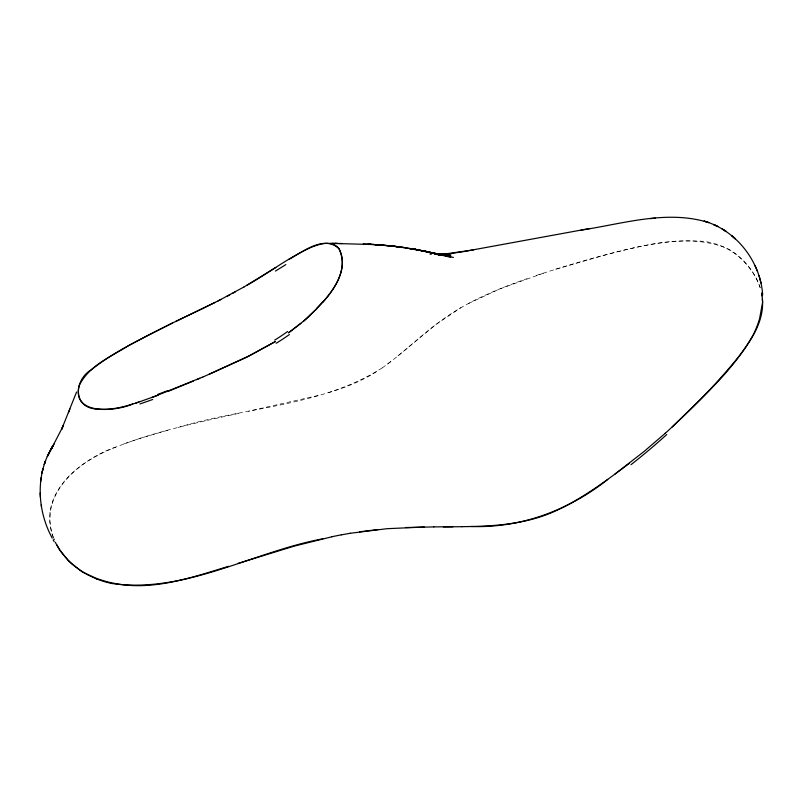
<?xml version="1.0" encoding="UTF-8"?>
<svg xmlns="http://www.w3.org/2000/svg" width="803" height="803" viewBox="0 0 803 803"><rect width="100%" height="100%" fill="white"/><g stroke="black" fill="none" stroke-linecap="round" stroke-linejoin="round"><path stroke-width="0.6" stroke-dasharray="4.01 3.01" d="M49.987 512.726L49.776 521.267L50.98 529.799A93.068 72.15 -3 0 0 53.49 538.171M397.997 355.859L435.607 324.773L461.012 307.579M382.128 367.945C402.905 353.36 420.872 335.212 441.469 320.377C467.266 301.476 497.087 289.18 527.069 278.641M387.498 364.08L392.777 360.045M382.178 367.904C321.29 406.679 245.718 406.76 178.206 427.437M376.717 371.548C361.059 381.606 343.523 388.311 325.717 393.49M468.189 303.634L500.068 288.819L546.08 272.237M115.873 447.02C81.966 458.664 40.843 491.486 51.673 531.807M123.873 443.888L140.776 438.097L168.55 430.006M536.354 275.439C574.376 263.093 612.83 251.63 652.136 244.102C676.628 239.695 702.836 238.782 726.364 248.057C734.123 251.62 740.496 257.612 746.158 263.916C752.2 270.842 757.189 278.832 760.12 287.564M555.696 269.166C603.726 256.047 652.648 237.959 703.147 241.301C729.726 244.082 753.405 264.006 760.762 289.652M318.149 395.498L248.549 411.176M238.792 413.324C194.808 423.221 150.231 432.436 108.556 450.112C85.71 460.42 62.704 475.958 53.038 500.088A80.34 62.243 -4.7 0 0 49.997 512.726M431.813 254.139L429.585 254.029L431.974 254.16M53.64 537.99A93.469 72.23 -2.1 0 1 52.185 533.905"/><path stroke-width="1.2" d="M53.359 445.294L51.492 448.455L53.359 445.294C35.252 472.806 36.757 509.795 52.225 538.13M40.622 481.649L41.164 477.484M76.576 392.015L61.54 429.555L63.317 425.52L62.664 427.015L52.265 447.09L54.142 443.999M69.921 408.998L68.466 412.662M50.73 449.821L52.586 446.588L51.492 448.455M323.037 302.008C335.483 288.317 348.924 267.068 338.896 248.599C323.729 234.677 302.952 251.901 288.759 259.489M316.824 308.673L303.273 321.361L288.478 332.874L300.884 323.368M310.189 315.157C326.871 298.816 350.74 274.114 339.157 248.97A11.332 9.014 -58.7 0 0 338.334 247.906C331.338 240.007 319.945 244.022 311.614 247.143C288.578 257.351 268.563 273.15 246.641 285.446M672.201 426.955C701.34 398.158 733.38 370.514 753.495 334.289A132.917 105.012 -10.2 0 0 759.598 318.59L762.599 302.309L761.856 292.884M665.255 433.299C691.273 409.51 716.246 384.406 738.439 356.964C751.297 340.462 764.356 320.929 762.408 298.997M665.316 433.219L643.936 451.587L614.887 474.131M629.452 463.281C604.689 481.85 579.575 500.731 550.938 512.966C522.853 524.59 491.998 526.387 461.956 526.658M607.741 479.461C568.976 510.196 520.836 528.314 471.05 526.487M275.79 267.519L243.871 287.062M243.841 287.042L218.095 300.924M232.559 293.386L235.42 291.82M226.797 296.458L229.688 294.932M220.996 299.469L203.259 308.232M172.504 322.936C144.741 337.35 115.742 350.319 91.11 369.882C74.318 379.849 72.451 407.151 95.958 409.008M215.164 302.41L175.696 321.501M203.3 308.211C177.854 320.186 152.62 332.643 127.898 346.063C110.222 357.094 88.3 366.088 78.995 386.062C71.999 415.673 116.315 411.497 132.676 403.949M209.302 374.188L249.402 355.759L275.409 341.546L246.35 357.405L203.099 376.958M202.958 376.938L151.687 397.595M196.584 379.668L199.776 378.303M193.382 381.034L167.697 391.563M158.111 395.217C137.986 402.052 117.449 411.548 95.657 408.817M135.797 403.076L138.969 402.032M237.869 563.455L294.289 546.1L332.121 536.725M228.634 566.306C190.723 577.829 150.422 592.112 110.473 582.516M322.816 538.793C252.353 552.032 185.051 593.979 111.557 583.45A79.969 63.146 -4.8 0 1 96.731 578.973M331.86 536.725L341.114 534.868M589.733 228.504L466.332 251.088M581.011 230.14C622.737 223.907 666.891 209.442 708.768 222.612C738.75 233.402 760.582 263.233 762.679 294.892M341.325 534.878L350.309 533.232M473.569 249.914L438.257 254.932L451.637 253.537L438.257 254.611L448.987 254.23L438.207 254.641M350.469 533.242L386.986 528.695L424.345 527.029M452.511 253.266L466.433 251.158M359.573 531.807L377.761 529.548M655.288 218.145L650.239 218.647M405.555 527.541L433.871 526.919M462.096 526.718L433.901 526.888M443.366 526.858L452.792 526.808M437.595 254.571L447.291 254.531L439.582 254.501M330.123 243.339L377.832 244.684L382.66 245.076L368.105 244.102L392.255 246.059L389.786 245.758L415.292 249.271L410.654 248.478M331.96 243.319L337.099 243.429M335.212 243.389L342.168 243.54M437.956 254.531L445.193 254.732L438.488 254.461M363.237 243.911L370.484 244.192M437.956 254.491L442.744 254.752L405.605 247.786M450.714 255.254L435.276 254.049M387.237 245.577L394.534 246.28L377.832 244.684L392.255 246.059M399.232 246.862L391.954 246.019L405.967 247.756M437.916 254.38L450.764 256.247L435.065 253.628M389.786 245.758L397.043 246.651M396.612 246.531L403.939 247.515M434.343 253.738L442.333 254.862M409.309 248.609L423.833 250.847L441.76 255.013L414.76 249.161L438.227 254.451M435.025 253.638L447.853 255.966L430.619 252.574L450.634 257.291M444.661 255.464L439.241 254.26L453.404 257.462M427.126 251.65L441.76 255.013M423.833 250.847L429.103 252.152M96.711 579.003L87.758 574.838L79.457 569.789M68.486 560.705L59.683 550.055L55.256 542.246M64.501 556.148L67.572 559.631A93.469 72.23 -2.1 0 0 71.768 563.786L82.328 571.997L95.447 577.999A115.662 91.482 -4.9 0 0 110.453 582.566M64.13 555.696L63.056 554.351M53.159 539.887L54.182 541.634M755.091 265.893L757.57 271.474M54.052 539.004L54.263 539.506M759.016 275.519L761.093 283.218M761.716 293.757L762.027 295.845M41.244 504.916L41.535 506.934M40.18 492.922L40.381 497.107M152.711 399.472A487.1 383.422 -4.4 0 1 139.933 403.949M287.675 331.488A202.386 162.768 -45.9 0 1 274.706 340.111M322.776 301.777A206.963 202.035 -63.8 0 1 316.583 308.422M79.537 569.718A92.405 71.949 -3.3 0 1 68.556 560.655M275.449 271.063A202.336 11.453 -32.1 0 1 285.868 264.599M310.279 315.258A177.634 173.117 -64.9 0 1 303.343 321.491M289.381 334.57A205.929 165.508 -45.8 0 1 276.192 343.272M167.225 390.81A498.462 382.027 -5.4 0 1 157.659 394.424M666.751 434.523A710.966 608.754 4.5 0 1 630.977 464.696M63.046 554.361A93.048 71.909 -2.1 0 1 56.883 544.956M42.94 468.842L41.997 472.877L42.94 468.842M44.727 463.1L44.225 464.525L45.58 460.701L44.727 463.1M48.401 454.327L47.307 456.586L51.844 447.853L47.939 455.221L49.043 453.012L48.401 454.327M380.251 244.915L375.463 244.584L380.291 244.915M706.319 221.799L704.121 221.086L708.768 222.612L706.319 221.799M715.573 225.462L713.526 224.489L717.862 226.556L715.573 225.462M726.173 231.515L722.228 228.965L726.173 231.515M735.357 238.862L731.975 235.901L735.357 238.862"/></g></svg>
